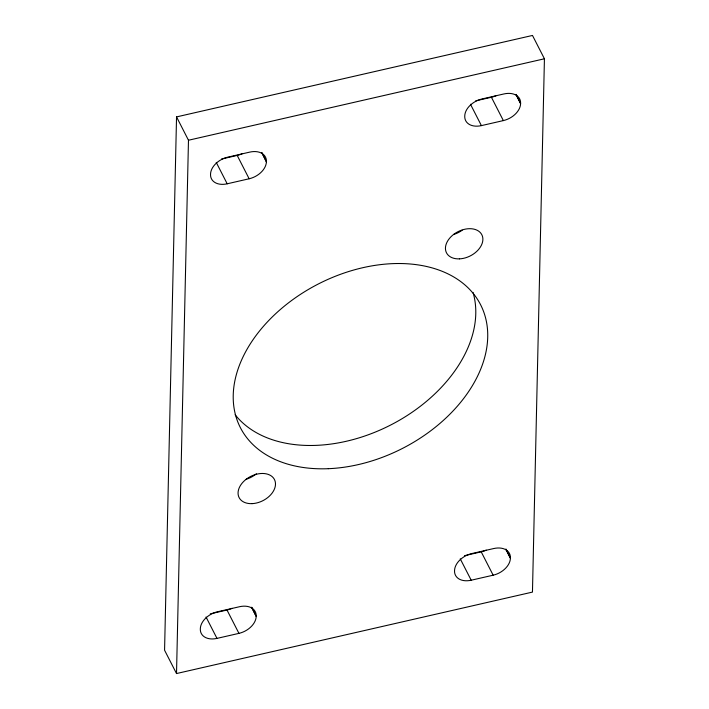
<?xml version="1.0" encoding="UTF-8"?>
<svg xmlns="http://www.w3.org/2000/svg" width="709" height="709" viewBox="0 0 709 709"><rect width="100%" height="100%" fill="white"/><g stroke="black" fill="none" stroke-linecap="round" stroke-linejoin="round"><path stroke-width="1.06" d="M176.541 116.905L164.568 650.215L176.514 673.55L532.459 592.095L544.432 58.785L532.486 35.45L176.541 116.905L188.479 140.24L176.514 673.55M256.206 615.953A17.982 12.31 -27.1 0 0 239.545 606.718L217.583 611.743A17.982 12.31 -27.1 0 0 200.328 628.741L200.319 629.158A17.982 12.31 -27.1 0 0 216.981 638.392L238.942 633.367A17.982 12.31 -27.1 0 0 256.197 616.369L251.73 607.205M266.407 161.351A17.982 12.31 -27.1 0 0 249.745 152.116L227.784 157.141A17.982 12.31 -27.1 0 0 210.538 174.139L210.529 174.556A17.982 12.31 -27.1 0 0 227.19 183.799L249.143 178.774A17.982 12.31 -27.1 0 0 266.398 161.776L261.931 152.603M510.418 557.779A17.982 12.31 -27.1 0 0 493.756 548.536L471.795 553.561A17.982 12.31 -27.1 0 0 454.549 570.559L454.531 570.984A17.982 12.31 -27.1 0 0 471.201 580.219L493.154 575.194A17.982 12.31 -27.1 0 0 510.409 558.196L505.942 549.023M520.619 103.177A17.982 12.31 -27.1 0 0 503.957 93.942L481.996 98.968A17.982 12.31 -27.1 0 0 464.749 115.966L464.741 116.382A17.982 12.31 -27.1 0 0 481.402 125.617L503.355 120.592A17.982 12.31 -27.1 0 0 520.61 103.594L516.143 94.421M188.479 140.24L544.432 58.785M221.518 159.029L237.205 155.439A17.982 12.31 -27.1 0 0 242.212 153.711M475.73 100.846L491.417 97.257A17.982 12.31 -27.1 0 0 496.424 95.529M210.272 613.861L227.004 610.032A17.982 12.31 -27.1 0 0 232.011 608.313M464.484 555.688L481.216 551.859A17.982 12.31 -27.1 0 0 486.223 550.131M516.134 94.846L520.61 103.594M491.417 97.257L503.355 120.592M470.457 104.232L481.402 125.617M505.925 549.448L510.409 558.196M481.216 551.859L493.154 575.194M261.922 153.02L266.398 161.776M460.247 558.834L471.201 580.219M237.205 155.439L249.143 178.774M216.245 162.405L227.19 183.799M251.713 607.622L256.197 616.369M227.004 610.032L238.942 633.367M206.035 617.007L216.981 638.392M473.045 292.436A134.914 92.356 -27.1 0 1 390.925 424.886A134.914 92.356 -27.1 0 1 235.131 414.738M256.383 473.763A19.852 13.586 -27.1 0 1 246.191 479.257M462.197 230.221A19.852 13.586 -27.1 0 1 453.583 234.484M328.329 468.693A134.914 92.356 -27.1 0 0 483.184 310.498A134.914 92.356 -27.1 0 0 269.907 319.316A134.914 92.356 -27.1 0 0 328.329 468.693M252.049 503.638A19.852 13.586 -27.1 0 0 274.826 480.365A19.852 13.586 -27.1 0 0 243.453 481.668A19.852 13.586 -27.1 0 0 252.049 503.638M459.432 258.865A19.852 13.586 -27.1 0 0 482.217 235.592A19.852 13.586 -27.1 0 0 450.844 236.886A19.852 13.586 -27.1 0 0 459.432 258.865"/></g></svg>
